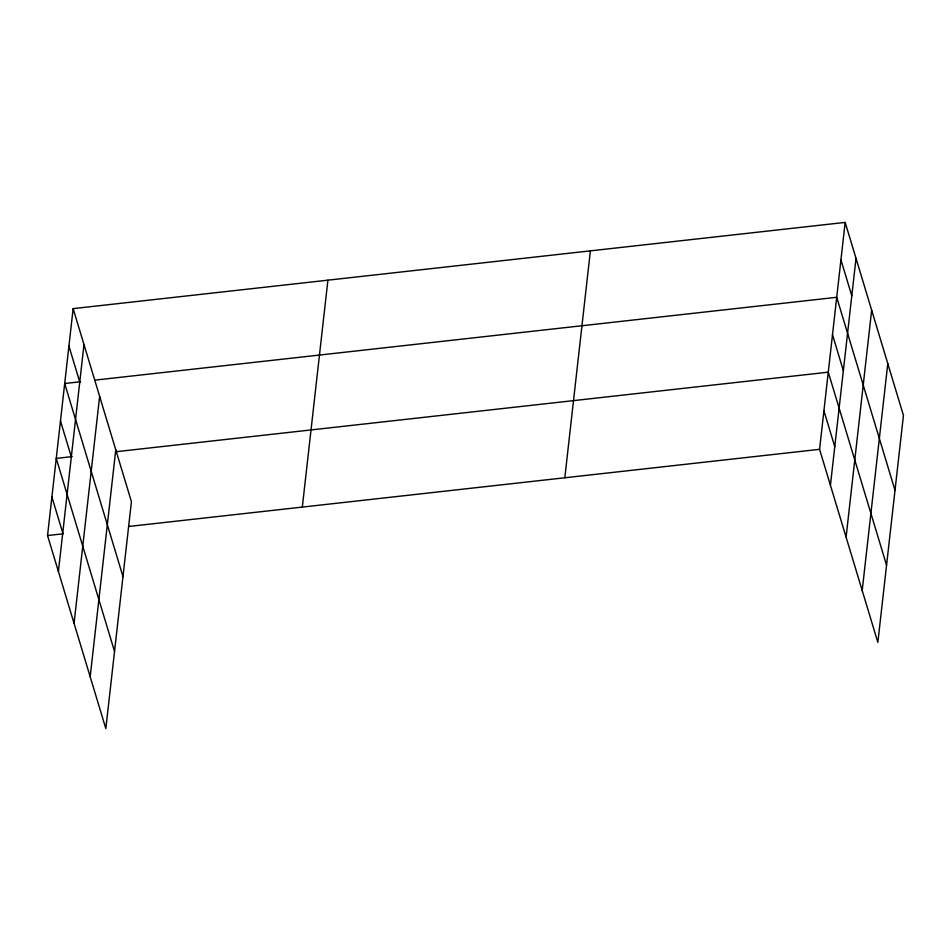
<?xml version="1.0" encoding="UTF-8"?>
<svg xmlns="http://www.w3.org/2000/svg" width="951" height="951" viewBox="0 0 951 951"><rect width="100%" height="100%" fill="white"/><g stroke="black" fill="none" stroke-linecap="round" stroke-linejoin="round"><path stroke-width="1.43" d="M73.144 308.623L131.428 501.676L105.834 728.597L47.55 535.544L73.144 308.623L845.166 222.403L903.45 415.456L877.856 642.377L819.572 449.324L845.166 222.403M58.403 571.48L83.985 344.559M74.059 623.321L99.641 396.412M90.179 676.743L115.772 449.823M302.323 507.085L327.905 280.176M564.811 477.771L590.393 250.862M830.425 485.26L856.019 258.351M846.081 537.113L871.663 310.192M862.2 590.523L887.794 363.615M80.621 381.731L64.692 383.503L122.976 576.556M95.088 380.115L836.714 297.294L895.01 490.347M72.169 456.611L56.252 458.382L114.536 651.435M115.606 451.761L828.273 372.174L886.558 565.227M47.55 535.544L63.467 533.761M128.611 526.485L819.572 449.324M840.946 259.849L851.787 295.785M832.494 334.728L843.347 370.664M823.923 410.749L834.776 446.685M68.924 346.069L79.765 382.005M60.472 420.948L71.325 456.884M51.901 496.969L62.754 532.905"/></g></svg>
